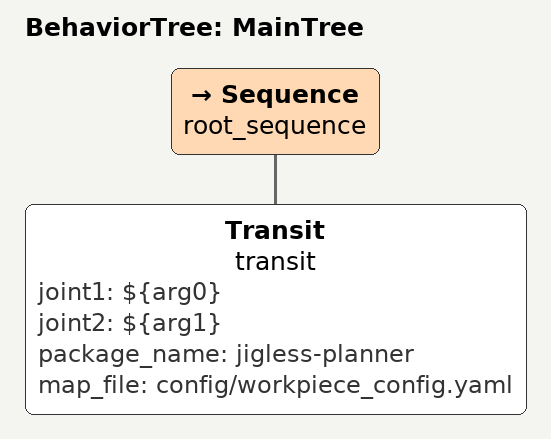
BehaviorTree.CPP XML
<root main_tree_to_execute = "MainTree" >
    <BehaviorTree ID="MainTree">
       <Sequence name="root_sequence">
           <Transit    name="transit" joint1="${arg0}" joint2="${arg1}"
           package_name="jigless-planner" map_file="config/workpiece_config.yaml"/>
       </Sequence>
    </BehaviorTree>
</root>
